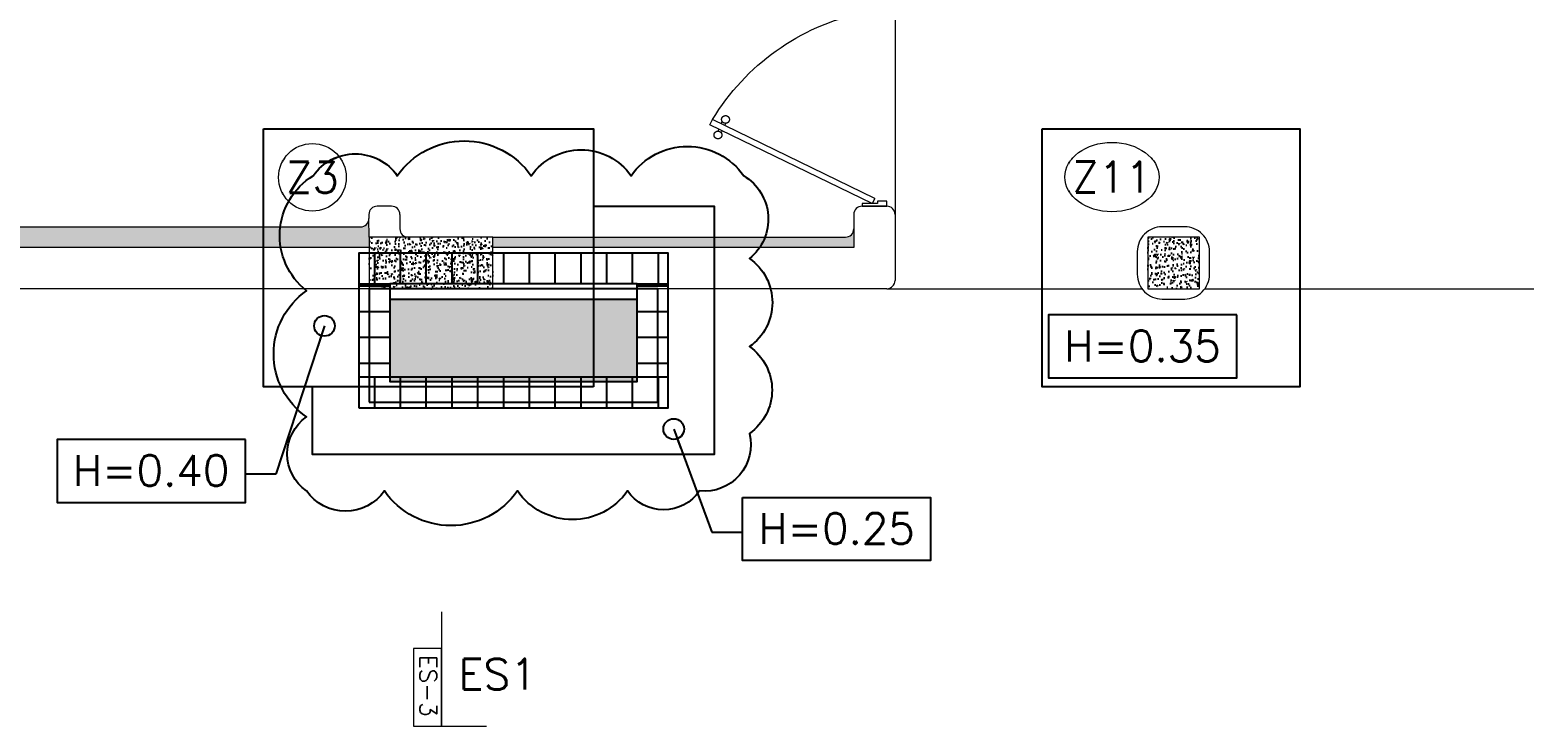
# Model space of a CAD drawing. Header units: metres. Extents: x -232 to 581, y 30 to 789.
# Drawn here: x 101.52 to 108.76, y 530.74 to 534.12 of the extents above; entities that cross this region are included whole.
import ezdxf

# ---------------------------------------------------------------- set-up
doc = ezdxf.new("R2010")
doc.units = ezdxf.units.M
doc.linetypes.add('CONTINUA', pattern=[0])
doc.linetypes.add('HIDDEN', pattern=[9.524999999999999, 6.349999999999999, -3.174999999999999])
for name, color, linetype, lineweight in [('0-S-GRID-IDEN', 1, 'Continuous', 9), ('A-DOOR', 35, 'Continuous', 5), ('A-WALL', 250, 'Continuous', 20), ('baños', 140, 'Continuous', 0), ('Columnas', 7, 'Continuous', 18), ('textos', 7, 'Continuous', 0)]:
    doc.layers.add(name, color=color, linetype=linetype, lineweight=lineweight)
for name, color, linetype in [('001-DIMTEXTO', 4, 'Continuous'), ('DIMTEXTO', 4, 'Continuous'), ('HATCH', 8, 'Continuous'), ('MUROS', 7, 'Continuous'), ('ZAPATAS', 6, 'Continuous')]:
    doc.layers.add(name, color=color, linetype=linetype)
doc.layers.add('PISO', color=7, linetype='Continuous', lineweight=5, true_color=0xe6e6e6)
doc.layers.add('RELLENO SECCION', color=8, linetype='Continuous', lineweight=0, transparency=0.4)
doc.styles.add('SMPLEX', font='simplex.shx')
doc.styles.get("Standard").update_dxf_attribs({"font": 'arial.ttf'})
doc.dimstyles.new('DIM-50', dxfattribs={"dimscale": 0.5, "dimtxt": 0.2, "dimasz": 0.2, "dimexe": 0.2, "dimexo": 0.2, "dimgap": 0.1, "dimtad": 0, "dimtih": 1, "dimtoh": 1, "dimzin": 0, "dimdsep": 46, "dimtxsty": 'SMPLEX', "dimblk1": 'OBLIQUE', "dimblk2": 'OBLIQUE', "dimsah": 1, "dimcen": 0.2, "dimclrd": 4, "dimclre": 4, "dimclrt": 4, "dimadec": 0, "dimazin": 0, "dimtfac": 1, "dimtmove": 0, "dimatfit": 3, "dimldrblk": 'OPEN30', "dimfxl": 0.3, "dimfxlon": 1, "dimtfill": 1, "dimtolj": 1, "dimtzin": 0, "dimarcsym": 0})
pattern_1 = [(180, (0, 0), (-1.387778780781446e-17, -0.125), [])]
pattern_2 = [(49.99999999999999, (109.5950523051869, -7.243447285351294), (0.05829909407872129, -0.005100507372448988), [0.006096000000000001, -0.067056]), (355, (109.5950523051869, -7.243447285351294), (-0.01127789485599019, 0.06113819047649125), [0.004876800000000001, -0.05364498693440001]), (100.4514447, (109.5999105474269, -7.243872326471319), (0.04702119906891305, 0.05603768061190244), [0.005180802815999999, -0.05698887827199999]), (46.18420000000001, (109.5950523051869, -7.227191285351296), (0.08674529308548158, -0.01345354493847269), [0.009144000000000001, -0.100584]), (96.63555760999992, (109.6022810731869, -7.228312405351289), (0.07596932289648096, 0.07917635987127089), [0.0077712074048, -0.08548339461120001]), (351.1841511700001, (109.5950523051869, -7.227191285351296), (0.07596932290079265, 0.07917635986737045), [0.007315189462400001, -0.0804671142144]), (21, (109.6031803051869, -7.231255285351267), (0.0485166052061224, -0.03272486341986804), [0.006096000000000001, -0.067056]), (326.0000000000001, (109.6031803051869, -7.231255285351267), (0.01977664907124706, 0.05894014915914217), [0.004876800000000001, -0.0536448]), (71.45144499999999, (109.6072233556189, -7.233982357319292), (0.06829325416918917, 0.02621528604348968), [0.005180802816000001, -0.056988780032]), (37.50000000000001, (109.5950523051869, -7.243447285351294), (0.0009883530401893813, 0.027057612439409), [0, -0.05299456, 0, -0.05445760000000001, 0, -0.05384800000000001]), (7.499999999999999, (109.5950523051869, -7.243447285351294), (0.02138229200329784, 0.03205778394179824), [0, -0.03104896, 0, -0.05177536000000001, 0, -0.0205232]), (327.5, (109.5769268651869, -7.243447285351294), (0.04338899045339885, -0.001833198077655502), [0, -0.02032, 0, -0.06339840000000001, 0, -0.0841248]), (317.5, (109.5687988651869, -7.243447285351294), (0.04740133804352578, 0.00813647713066657), [0, -0.026416, 0, -0.04210304, 0, -0.0597408])]

# ---------------------------------------------------------------- blocks, each defined once
blk = doc.blocks.new('_Oblique')
at = {"color": 0, "linetype": 'ByBlock', "lineweight": -2}
blk.add_line((-0.5, -0.5), (0.5, 0.5), dxfattribs=at)
blk = doc.blocks.new('puerta 1.00')
at = {"layer": 'A-DOOR'}
for p, q in [((-0.1499909777825792, -0.01249999999998863), (-0.9369131065861893, -0.3949003899592327)), ((-0.1376018300305759, -0.03799499105906534), (-0.9245239588341292, -0.4203953810183521)), ((-0.1376018300305759, -0.03799499105906534), (-0.1499909777825792, -0.01249999999998863)), ((-0.8776654875668441, -0.3661093421694943), (-0.8826347892953663, -0.3558832712826359)), ((-0.9369131065861893, -0.3949003899592185), (-0.9245239588341292, -0.4203953810182952)), ((-0.8945933787151716, -0.3743353558235185), (-0.8995626804436938, -0.3641092849366885)), ((-0.8822042309632252, -0.3998303468828937), (-0.8772349292346462, -0.4100564177697379)), ((-0.8652763398148409, -0.391604333228571), (-0.8603070380863755, -0.4018304041154153))]:
    blk.add_line(p, q, dxfattribs=at)
for points in [[(-0.08000000000000003, 0), (-0.07999999999977266, -0.02502577938815875), (-0.1250000000001364, -0.02502577938815875), (-0.1250000000001364, -0.01249999999998863), (-0.2000000000002728, -0.01249999999998863), (-0.2000000000002728, 0), (-0.08000000000000003, 0)], [(-0.08000000000000003, -0.949999999999676), (-0.07999999999977266, -0.9249742206115172), (-0.1250000000001364, -0.9249742206115172), (-0.1250000000001364, -0.9374999999996874), (-0.2000000000002728, -0.9374999999996874), (-0.2000000000002728, -0.949999999999676), (-0.08000000000000003, -0.949999999999676)]]:
    blk.add_lwpolyline(points, dxfattribs=at)
blk.add_arc((0.0366406024470507, 0.1601847667154885), 1.12290276596214, 211.1335814021241, 257.8342745107439, dxfattribs=at)
for points in [[(-0.8982293876285894, -0.3641570476290497), (-0.9032723932726299, -0.3641552480922314), (-0.9120053357341931, -0.3591091255589873), (-0.9170452244890726, -0.3503725840241714), (-0.9170416254155498, -0.3402865727359341), (-0.9119955028824052, -0.3315536302744846), (-0.9032589613473192, -0.3265137415195056), (-0.8931729500592382, -0.3265173405931563), (-0.8844400075977319, -0.3315634631261162), (-0.8794001188427956, -0.3403000046612163), (-0.8794037179163752, -0.3503860159494536), (-0.8844498404495198, -0.3591189584108889), (-0.8931863819846058, -0.3641588471658821), (-0.8982293876285894, -0.3641570476290497)], [(-0.8616537628267338, -0.4394241479959078), (-0.8666967684707743, -0.4394223484592317), (-0.8754297109322806, -0.4343762259259734), (-0.8804695996872169, -0.4256396843908874), (-0.8804660006136942, -0.4155536731029486), (-0.8754198780805496, -0.4068207306414706), (-0.8666833365455204, -0.4017808418864917), (-0.8565973252574395, -0.4017844409598581), (-0.8478643827958763, -0.4068305634931022), (-0.8428244940409968, -0.4155671050282024), (-0.8428280931145196, -0.4256531163161554), (-0.8478742156476073, -0.4343860587779034), (-0.8566107571826933, -0.4394259475325839), (-0.8616537628267338, -0.4394241479959078)]]:
    blk.add_open_spline(points, degree=2, dxfattribs=at)
blk = doc.blocks.new('20.03.2026 LN 09 PRIMER NIVEL ARQ')
at = {"layer": 'HATCH'}
h = blk.add_hatch(dxfattribs=at)
h.set_pattern_fill('AR-CONC', color=1, scale=0.00032)
h.set_pattern_definition(pattern_2)
h.paths.add_polyline_path([(-0.635371970076335, -48.24316608860431), (-0.635371970076335, -48.49316608860431), (-0.03537197007634063, -48.49316608860431), (-0.03537197007634063, -48.24316608860431)])
h = blk.add_hatch(dxfattribs=at)
h.set_pattern_fill('AR-CONC', color=1, scale=0.00032)
h.set_pattern_definition(pattern_2)
h.paths.add_polyline_path([(3.138981071425746, -48.49316608859351), (3.388981071425746, -48.49316608859351), (3.388981071425746, -48.24316608859351), (3.138981071425746, -48.24316608859351)])
at = {"layer": 'PISO', "transparency": 33554554}
h = blk.add_hatch(color=1, dxfattribs=at)
h.set_gradient(color1=(122, 175, 223), color2=(173, 221, 247), rotation=90.00000000000003)
h.paths.add_polyline_path([(-0.5353719700762838, -48.54316608860393), (-0.5353719700763406, -48.94316608860424), (0.6646280299236764, -48.94316608860424), (0.6646280299237333, -48.54316608860415)])
at = {"layer": 'RELLENO SECCION'}
h = blk.add_hatch(color=1, dxfattribs=at)
h.dxf.hatch_style = 1
h.paths.add_polyline_path([(-2.803938144228795, -48.29316608621377), (-0.635371970076335, -48.29316608621377), (-0.635371970076335, -48.24316608860443), (-0.6360230326459941, -48.1525910700675, -0.4184304789436513), (-0.6760188993534939, -48.19316608860333), (-3.936018928554176, -48.19316608860333), (-3.936018928554176, -48.29316608754527)])
h = blk.add_hatch(color=1, dxfattribs=at)
h.dxf.hatch_style = 1
edge = h.paths.add_edge_path()
edge.add_arc((1.673981100646699, -48.20316847285255), 0.04000000000000625, 270.625583846438, 359.9999999999898, ccw=False)
edge.add_line((1.674417831883886, -48.24316608860431), (-0.03537197007635484, -48.24316608860431))
edge.add_line((-0.03537197007634063, -48.24316608860431), (-0.03537197007634063, -48.29316608860391))
edge.add_line((-0.03537197007634063, -48.29316608860393), (1.713981100646691, -48.29316608860503))
edge.add_line((1.713981100646691, -48.29316608860506), (1.713981100646706, -48.2031684728526))
at = {"color": 1}
blk.add_line((-0.5353719700762838, -48.54316608860393), (0.6646280299237333, -48.54316608860415), dxfattribs=at)
blk.add_lwpolyline([(-0.635371970076335, -49.04316608860427), (0.7646280299236707, -49.04316608860427), (0.7646280299236707, -48.49316608860431), (-0.635371970076335, -48.49316608860431)], close=True, dxfattribs=at)
blk.add_lwpolyline([(-0.5353719700762838, -48.49316608860431), (-0.5353719700763406, -48.94316608860424), (0.6646280299236764, -48.94316608860424), (0.6646280299237333, -48.49316608860431)], dxfattribs=at)
at = {"layer": 'A-WALL', "color": 1}
for p, q in [((-0.6360188993535303, -48.13316608856951), (-0.6360188993534734, -48.15316608860337)), ((-0.635371970076335, -48.24316608860431), (-0.6360188993534734, -48.15316608860337)), ((-0.5260188993535166, -48.09316608856955), (-0.5960188993535382, -48.09316608856955)), ((-0.4860188993534962, -48.13316608856951), (-0.4860188993535814, -48.20316608860435)), ((1.71398110064672, -48.13316608856906), (1.713981100646691, -48.29316608860506)), ((1.873981100646432, -48.09316608856909), (1.75398110064674, -48.09316608856909)), ((1.913981100646424, -48.13316608856906), (1.913981100646794, -48.45316608860401)), ((-3.936018928554176, -48.19316608860333), (-0.6760188993534939, -48.19316608860333)), ((-0.635371970076335, -48.29316608621377), (-2.803938144228795, -48.29316608621377)), ((-0.03537197007634063, -48.24316608860431), (1.674417831883886, -48.24316608860431)), ((1.713981100646691, -48.29316608860506), (-0.03537197007634063, -48.29316608860393)), ((1.873981100646773, -48.49316608860397), (-2.80601892855401, -48.4931660886017))]:
    blk.add_line(p, q, dxfattribs=at)
blk.add_lwpolyline([(3.208381071446382, -48.54316608859347), (3.318381071446254, -48.54316608859347, 0.4142135623730638), (3.438381071446315, -48.42316608859346), (3.438381071446315, -48.31316608859345, 0.4142135623730638), (3.318381071446254, -48.19316608859344), (3.208381071446354, -48.19316608859344, 0.4142135623730638), (3.088381071446321, -48.31316608859345), (3.088381071446321, -48.42316608859346, 0.4142135623730638)], format="xyb", close=True, dxfattribs=at)
for centre, start, end in [((-0.6760188993534939, -48.15316608860337), 269.9999999347206, 5.862398388873555e-11), ((-0.5960188993535382, -48.13316608856951), 90, 180.0000000000651), ((-0.5260188993535166, -48.13316608856951), 359.9999999999349, 90), ((1.75398110064674, -48.13316608856906), 90, 180), ((1.873981100646432, -48.13316608856906), 7.816531185164739e-11, 90), ((-0.4460188993535894, -48.20316608860435), 179.9999999999414, 269.9999999999707), ((1.673981100646699, -48.20316847285255), 269.9999999999707, 0), ((1.873981100646802, -48.45316608860401), 269.9999999999707, 7.816531185164739e-11)]:
    blk.add_arc(centre, 0.04, start, end, dxfattribs=at)
at = {"layer": 'Columnas', "color": 1}
for points in [[(-0.635371970076335, -48.24316608860431), (-0.635371970076335, -48.49316608860431), (-0.03537197007634063, -48.49316608860431), (-0.03537197007634063, -48.24316608860431)], [(3.138981071425746, -48.49316608859351), (3.388981071425746, -48.49316608859351), (3.388981071425746, -48.24316608859351), (3.138981071425746, -48.24316608859351)]]:
    blk.add_lwpolyline(points, close=True, dxfattribs=at)
at = {"layer": 'PISO', "color": 1}
for p, q in [((1.913981100646595, -47.10316608856908), (1.913981100646481, -48.13316608856906)), ((1.873981100646773, -48.49316608860397), (3.110913128005762, -48.49316608860397)), ((3.415849014887129, -48.49316608860363), (6.310913129305675, -48.4931660886034))]:
    blk.add_line(p, q, dxfattribs=at)
at = {"layer": 'A-DOOR', "color": 1, "xscale": -1, "rotation": 180}
blk.add_blockref('puerta 1.00', (1.953981100646899, -48.09316608856875), dxfattribs=at)
at = {"layer": 'baños', "color": 1, "linetype": 'Continuous'}
for tag, p in [('TRADENAME', (-12.06114936981487, -62.07078183069393)), ('MODELNUMBER', (-12.06114936975916, -62.07073949872006)), ('PRODUCT', (-12.06114936987058, -62.07082416266803)), ('MATERIAL', (-12.06114936992651, -62.07086649464213))]:
    blk.add_attdef(tag, p, '', height=2.5399184405861e-05, rotation=359.9999244952277, dxfattribs=at)
blk = doc.blocks.new('20.03 cimentacion')
at = {"layer": 'HATCH', "linetype": 'CONTINUA', "true_color": 0x000000}
h = blk.add_hatch(dxfattribs=at)
h.set_pattern_fill('ANSI31', color=18, angle=45)
h.set_pattern_definition([(90, (-0.1811806113827572, 0), (-0.125, 0), [])])
h.paths.add_polyline_path([(106.6120897296386, -7.857992266182363), (105.1120897296386, -7.857992266182363), (105.1120897296386, -8.007992266182363), (106.2809091182559, -8.007992266182363), (106.6120897296386, -8.007992266182363)])
h = blk.add_hatch(dxfattribs=at)
h.set_pattern_fill('ANSI31', color=18, angle=135)
h.set_pattern_definition(pattern_1)
h.paths.add_polyline_path([(105.2620897296386, -8.007992266182363), (105.1120897296386, -8.007992266182363), (105.1120897296386, -8.45799226618206), (105.2620897296386, -8.45799226618206)])
h = blk.add_hatch(dxfattribs=at)
h.set_pattern_fill('ANSI31', color=18, angle=135)
h.set_pattern_definition(pattern_1)
h.paths.add_polyline_path([(106.4620897296386, -8.45799226618206), (106.6120897296386, -8.45799226618206), (106.6120897296386, -8.007992266182363), (106.4620897296386, -8.007992266182363)])
h = blk.add_hatch(dxfattribs=at)
h.set_pattern_fill('ANSI31', color=18, angle=45)
h.set_pattern_definition([(90, (-0.1811806113827572, -0.5999999999996977), (-0.125, 0), [])])
h.paths.add_polyline_path([(106.6120897296386, -8.45799226618206), (105.1120897296386, -8.45799226618206), (105.1120897296386, -8.60799226618206), (106.2809091182559, -8.60799226618206), (106.6120897296386, -8.60799226618206)])
at = {"layer": 'DIMTEXTO', "color": 18, "true_color": 0x000000}
for points in [[(109.3676310598396, -8.157422785351862), (108.4552107512643, -8.157422785351862), (108.4552107512643, -8.462993145129367), (109.3676310598396, -8.462993145129367)], [(104.5625025706721, -8.761231103115279), (103.6500822620968, -8.761231103115279), (103.6500822620968, -9.066801462892784), (104.5625025706721, -9.066801462892784)], [(106.9715210902313, -9.042621323287108), (107.8839413988066, -9.042621323287108), (107.8839413988066, -9.348191683064613), (106.9715210902313, -9.348191683064613)]]:
    blk.add_lwpolyline(points, close=True, dxfattribs=at)
at = {"layer": 'HATCH', "color": 18, "linetype": 'CONTINUA', "true_color": 0x000000}
for p, q in [((105.1120897296386, -8.007992266182363), (105.2620897296386, -8.007992266182363)), ((106.4620897296386, -8.007992266182363), (106.6120897296386, -8.007992266182363)), ((105.1120897296386, -8.45799226618206), (105.2620897296386, -8.45799226618206)), ((106.4620897296386, -8.45799226618206), (106.6120897296386, -8.45799226618206))]:
    blk.add_line(p, q, dxfattribs=at)
at = {"layer": 'MUROS', "color": 18, "linetype": 'CONTINUA', "true_color": 0x000000}
for points in [[(105.1120897296386, -8.60799226618206), (106.6120897296386, -8.60799226618206), (106.6120897296386, -7.857992266182363), (105.1120897296386, -7.857992266182363)], [(105.2620897296386, -8.45799226618206), (106.4620897296386, -8.45799226618206), (106.4620897296386, -8.007992266182363), (105.2620897296386, -8.007992266182363)]]:
    blk.add_lwpolyline(points, close=True, dxfattribs=at)
at = {"layer": 'textos', "color": 18, "linetype": 'Continuous', "ltscale": 0.01, "true_color": 0x000000}
for p, q in [((105.5132571621609, -9.597485717855996), (105.5132571621609, -10.151687656681)), ((105.377223593033, -10.15168765668117), (105.7307148758259, -10.15168765668117))]:
    blk.add_line(p, q, dxfattribs=at)
blk.add_lwpolyline([(105.377223593033, -10.151687656681), (105.5132575957822, -10.151687656681), (105.5132575957822, -9.775684044088486), (105.377223593033, -9.775684044088486)], close=True, dxfattribs=at)
at = {"layer": 'ZAPATAS', "color": 18, "lineweight": 25, "true_color": 0x000000}
for points in [[(104.6497285069495, -7.255874021307768), (106.2497285068731, -7.255874021307768), (106.2497285068731, -7.632992266182363)], [(104.8870897296386, -8.505874021307768), (104.6497285069495, -8.505874021307768), (104.6497285069495, -7.255874021307768)], [(104.8870897296386, -8.505874021307768), (104.8870897296386, -8.83299226618206), (106.8370897296386, -8.83299226618206), (106.8370897296386, -7.632992266182363), (106.2497285068731, -7.632992266182363)]]:
    blk.add_lwpolyline(points, dxfattribs=at)
blk.add_lwpolyline([(108.4240815483752, -7.255874021307946), (109.6740815483752, -7.255874021307946), (109.6740815483752, -8.505874021307946), (108.4240815483752, -8.505874021307946)], close=True, dxfattribs=at)
at = {"layer": 'ZAPATAS', "color": 18, "linetype": 'HIDDEN', "lineweight": 25, "ltscale": 5, "true_color": 0x000000}
blk.add_lwpolyline([(106.2497285068731, -7.632992266182363), (106.2497285068731, -8.505874021307768), (104.8870897296386, -8.505874021307768)], dxfattribs=at)
at = {"layer": 'DIMTEXTO', "color": 18, "lineweight": -3, "true_color": 0x000000, "insert": (105.7848406738793, -9.899848850941716), "char_height": 0.14999625, "attachment_point": 5, "style": 'SMPLEX', "bg_fill": 3, "box_fill_scale": 1.1, "bg_fill_color": 256, "bg_fill_true_color": 13158600, "bg_fill_transparency": 0}
blk.add_mtext('ES1', dxfattribs=at)
at = {"layer": 'textos', "color": 18, "ltscale": 0.5, "true_color": 0x000000, "insert": (105.4487970533053, -9.956185058773094), "char_height": 0.08249793750000001, "attachment_point": 5, "rotation": 270, "style": 'SMPLEX'}
blk.add_mtext('ES-3', dxfattribs=at)
at = {"layer": '001-DIMTEXTO', "color": 18, "linetype": 'CONTINUA', "true_color": 0x000000}
for points in [[(104.9458331699369, -8.210999562900575), (104.7109064539901, -8.929988310059137), (104.5625025706721, -8.929988310059137)], [(106.6387818462329, -8.711427667223226), (106.8231172069134, -9.211378530230967), (106.9715210902313, -9.211378530230967)]]:
    blk.add_leader(points, dimstyle='DIM-50', override={"dimldrblk": 'DotBlank'}, dxfattribs=at)
at = {"layer": 'DIMTEXTO', "color": 18, "true_color": 0x000000, "char_height": 0.15, "attachment_point": 5, "style": 'SMPLEX', "bg_fill": 3, "box_fill_scale": 1.1, "bg_fill_color": 256, "bg_fill_true_color": 13158600, "bg_fill_transparency": 0}
for s, insert, rotation in [('\\A1;Z3', (104.8874805397923, -7.490923979588587), 1.450827829055799e-08), ('\\A1;Z11', (108.7626693612179, -7.48980175756018), 1.450827829055799e-08), ('\\A1;H=0.35', (108.9107843478325, -8.308436168231168), 1.450827829055799e-08), ('\\A1;H=0.40', (104.105655858665, -8.912244485994584), 1.450827829055799e-08), ('\\A1;H=0.25', (107.4283678022384, -9.193634706166414), 359.99999998549174)]:
    blk.add_mtext(s, dxfattribs=dict(at, insert=insert, rotation=rotation))
at = {"layer": '0-S-GRID-IDEN', "color": 18, "true_color": 0x000000}
blk.add_circle((104.8874805397923, -7.490923979588587), 0.1640030316053469, dxfattribs=at)
blk.add_ellipse((108.7626693612179, -7.48980175756018), major_axis=(0.2284530224136461, 0), ratio=0.7364317919529075, dxfattribs=at)

msp = doc.modelspace()

# ---------------------------------------------------------------- block references
at = {"layer": '001-DIMTEXTO', "linetype": 'CONTINUA'}
msp.add_blockref('20.03 cimentacion', (-1.99562106743592, 540.8914352103566), dxfattribs=at)

# ---------------------------------------------------------------- next in the draw order: linework, layer by layer
at = {"color": 6}
msp.add_lwpolyline([(102.8632944020005, 531.879758583073, -0.52056705), (102.8632944020005, 532.2390021309515, -0.52056705), (102.8632944020005, 532.8506744435424, -0.52056705), (102.8957485212777, 533.408346569166, -0.52056705), (103.3034554622041, 533.408346569166, -0.52056705), (103.9524926032301, 533.408346569166, -0.52056705), (104.436424607991, 533.408346569166, -0.52056705), (104.982451606699, 533.408346569166, -0.52056705), (105.0101496601296, 533.0066695399423, -0.52056705), (105.0101496601296, 532.5796443825177, -0.52056705), (105.0101496601296, 532.1584991245854, -0.52056705), (104.7685190965668, 531.879758583073, -0.52056705), (104.4189906075382, 531.879758583073, -0.52056705), (103.8855474075708, 531.879758583073, -0.52056705), (103.2405081912861, 531.879758583073, -0.52056705)], format="xyb", close=True, dxfattribs=at)

# ---------------------------------------------------------------- next in the draw order: block references
at = {"color": 1}
msp.add_blockref('20.03.2026 LN 09 PRIMER NIVEL ARQ', (103.801780673263, 581.3537272776421), dxfattribs=at)

doc.saveas('drawing.dxf')
